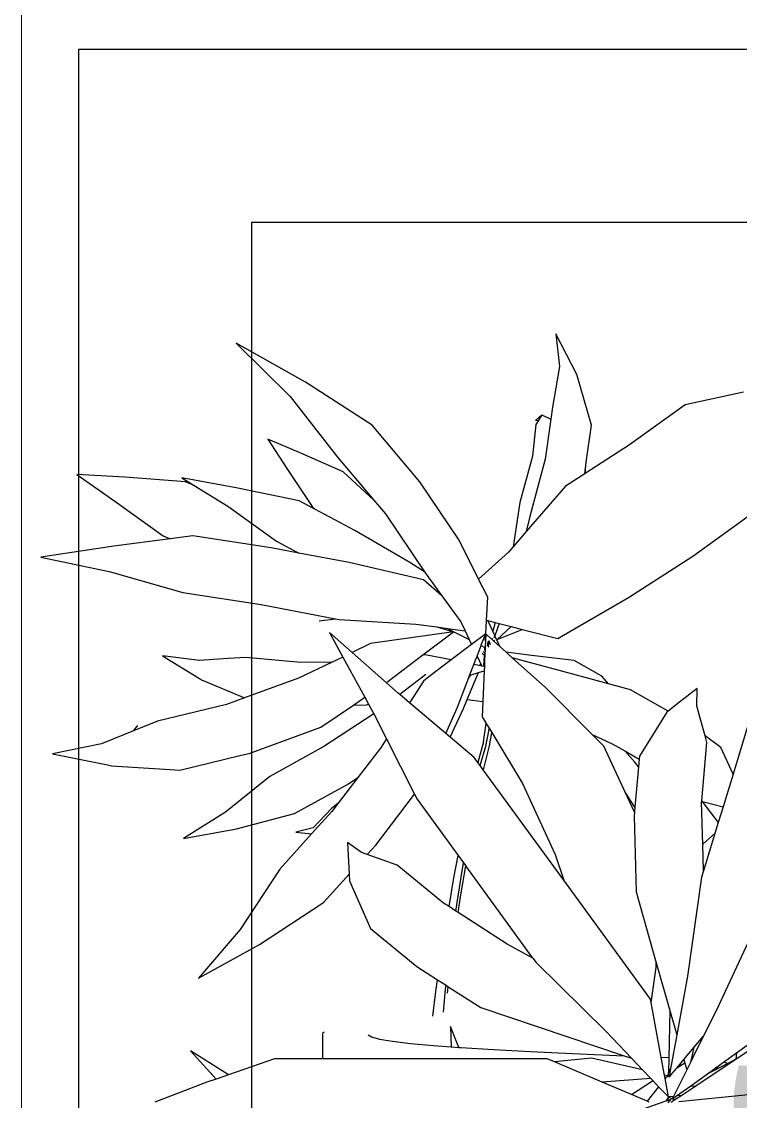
# Model space of a CAD drawing. Header units: metres. Extents: x -22 to 564, y 0 to 143.
# Drawn here: x 214.6836 to 214.8913, y 43.8887 to 44.2009 of the extents above; entities that cross this region are included whole.
import ezdxf

# ---------------------------------------------------------------- set-up
doc = ezdxf.new("R2010")
doc.units = ezdxf.units.M
doc.layers.add('XREF 2N NEURO-ONCOLOGIA$0$Mobiliario Fijo', color=40, linetype='Continuous')
doc.layers.add('XREF 2N NEURO-ONCOLOGIA$0$VEGETACION', color=95, linetype='Continuous')
doc.layers.add('XREF 2N NEURO-ONCOLOGIA$0$MUROS DE TABLAROCA', color=150, linetype='Continuous', lineweight=13)

# ---------------------------------------------------------------- blocks, each defined once
blk = doc.blocks.new('XREF 2N NEURO-ONCOLOGIA$0$PLANTA CIRCULAR-02')
at = {"color": 72}
for p, q in [((-0.2517910419399669, 0.1736654997497382), (-0.2457674005330261, 0.2132859328671017)), ((-0.2457674005330261, 0.2132859328671017), (-0.238032530129999, 0.1760398706482462)), ((-0.1442714779521168, 0.1802512078196372), (-0.1389561115740605, 0.2069330005394647)), ((-0.1389561115740605, 0.2069330005394647), (-0.1329006320346764, 0.1770035003888992)), ((-0.2906591780400873, 0.1937525437929466), (-0.2761299459105544, 0.1730237783954394)), ((-0.2891723872255198, 0.1676195588307863), (-0.2906591780400873, 0.1937525437929466)), ((-0.238032530129999, 0.1760398706482462), (-0.2265114183386743, 0.1360830012714942)), ((-0.1513494511345499, 0.1628472235972183), (-0.1442714779521168, 0.1802512078196372)), ((-0.1329006320346764, 0.1770035003888992), (-0.1324605517577879, 0.1748283823610777)), ((-0.2761299459105544, 0.1730237783954394), (-0.2574157303042169, 0.1467600583167012)), ((-0.2558139707931701, 0.1429300621485012), (-0.2517910419399669, 0.1736654997497382)), ((-0.1324605517577879, 0.1748283823610777), (-0.1304466805538595, 0.1429324717164135)), ((-0.2867043485614715, 0.1346241306950802), (-0.2891723872255198, 0.1676195588307863)), ((-0.1566373176374753, 0.1498449215518178), (-0.1513494511345499, 0.1628472235972183)), ((-0.2574157303042169, 0.1467600583167012), (-0.2558139707931701, 0.1429300621485012)), ((-0.1921284568791464, 0.1471677791304771), (-0.1799316609251349, 0.1271483256310688)), ((-0.1896003200485268, 0.1270557782132187), (-0.1921284568791464, 0.1471677791304771)), ((-0.1657097223883426, 0.1123650723097072), (-0.1566373176374753, 0.1498449215518178)), ((0.039568464767541, 0.1231805717692467), (0.0503012264136515, 0.1512584545683069)), ((-0.257408072612094, 0.1307510207650822), (-0.2558139707931701, 0.1429300621485012)), ((-0.1304466805538595, 0.1429324717164135), (-0.1301142380838485, 0.1376672118044055)), ((-0.2889078493027881, 0.1367389878134873), (-0.2847573689242182, 0.1299686724325895)), ((-0.2833004083587696, 0.1062096943623487), (-0.2889078493027881, 0.1367389878134873)), ((-0.2265114183386743, 0.1360830012714942), (-0.220013255674246, 0.0935227145796987)), ((-0.1301142380838485, 0.1376672118044055), (-0.1379607793536337, 0.1052516404163057)), ((-0.1072402939846597, 0.1128944943967483), (-0.0928379211799211, 0.1356912773671084)), ((-0.0928379211799211, 0.1356912773671084), (-0.0982543886831877, 0.1069041599013474)), ((-0.2847573689242182, 0.1299686724325895), (-0.2867043485614715, 0.1346241306950802)), ((-0.2847573689242182, 0.1299686724325895), (-0.2735777166716815, 0.1117322841847965)), ((-0.2509099099476657, 0.0881907340732866), (-0.257408072612094, 0.1307510207650822)), ((0.0224576398325951, 0.1319465676582254), (0.0377942637297792, 0.1180481174793826)), ((0.0354501226755701, 0.111266926084717), (0.0224576398325951, 0.1319465676582254)), ((-0.1906552247946536, 0.1115225171422338), (-0.1896003200485268, 0.1270557782132187)), ((-0.1799316609251349, 0.1271483256310688), (-0.1791702916516584, 0.1258986370387873)), ((-0.1791702916516584, 0.1258986370387873), (-0.1692576148018361, 0.1026300204348374)), ((-0.0434556405832467, 0.1050076021544939), (-0.0170557786107537, 0.1275403312913355)), ((-0.0170557786107537, 0.1275403312913355), (-0.035351912792251, 0.0944369233000515)), ((0.0354501226755701, 0.111266926084717), (0.0377942637297792, 0.1180481174793826)), ((0.0377942637297792, 0.1180481174793826), (0.039568464767541, 0.1231805717692467)), ((-0.2735777166716815, 0.1117322841847965), (-0.2545324862775544, 0.0853238040899029)), ((-0.1913022511507165, 0.1019951836597457), (-0.1906552247946536, 0.1115225171422338)), ((-0.1692576148018361, 0.1026300204348374), (-0.1657097223883426, 0.1123650723097072)), ((-0.1266697763287539, 0.0888642188403495), (-0.1072402939846597, 0.1128944943967483)), ((-0.3620415719733216, 0.1072089440093791), (-0.3330960242567613, 0.0777973753558641)), ((-0.3408281909976267, 0.0694568740577708), (-0.3620415719733216, 0.1072089440093791)), ((-0.2763661444385832, 0.0729220595702387), (-0.2833004083587696, 0.1062096943623487)), ((-0.0982543886831877, 0.1069041599013474), (-0.10649067460119, 0.0754120885196485)), ((0.0268085493960513, 0.0862683611500543), (0.0354501226755701, 0.111266926084717)), ((-0.1884574196546964, 0.0719920404067906), (-0.1913022511507165, 0.1019951836597457)), ((-0.1799433380286359, 0.0733094949482407), (-0.1692576148018361, 0.1026300204348374)), ((-0.1391866428347157, 0.1001873625622949), (-0.1534202584750091, 0.0611317852008284)), ((-0.1379607793536337, 0.1052516404163057), (-0.1391866428347157, 0.1001873625622949)), ((-0.07630601622761901, 0.0835362027426427), (-0.0434556405832467, 0.1050076021544939)), ((-0.035351912792251, 0.0944369233000515), (-0.0581079669514679, 0.0597982713070238)), ((-0.3098199030420119, 0.0899724210267934), (-0.2939047777540224, 0.0796422388379412)), ((-0.3023146932606551, 0.0721080595958128), (-0.3098199030420119, 0.0899724210267934)), ((-0.2480337312732388, 0.0731661027276545), (-0.2509099099476657, 0.0881907340732866)), ((-0.220013255674246, 0.0935227145796987), (-0.2122963610213162, 0.0532110683235558)), ((-0.1428677203234798, 0.0595300039870281), (-0.1266697763287539, 0.0888642188403495)), ((-0.2545324862775544, 0.0853238040899029), (-0.2480337312732388, 0.0731661027276545)), ((-0.0953972854510568, 0.0661874746781734), (-0.07630601622761901, 0.0835362027426427)), ((0.0268085493960513, 0.0600979587951898), (0.0268085493960513, 0.0862683611500543)), ((-0.3330960242567613, 0.0777973753558641), (-0.3001867926425064, 0.0521103815301558)), ((-0.2939047777540224, 0.0796422388379412), (-0.2732462465087195, 0.0659443927360144)), ((-0.2921318829399269, 0.049025344041425), (-0.3023146932606551, 0.0721080595958128)), ((-0.2717971866040898, 0.0643745724205331), (-0.2763661444385832, 0.0729220595702387)), ((-0.242807594381361, 0.0458657194586394), (-0.2480337312732388, 0.0731661027276545)), ((-0.1887117518168395, 0.0551068481966866), (-0.1799433380286359, 0.0733094949482407)), ((-0.1887117518168395, 0.0551068481966866), (-0.1884574196546964, 0.0719920404067906)), ((-0.10649067460119, 0.0754120885196485), (-0.1226886185959017, 0.0460778736663272)), ((-0.0987453775931613, 0.065421465542876), (-0.0962784269187864, 0.074834999528612)), ((-0.0962784269187864, 0.074834999528612), (-0.0953972854510568, 0.0661874746781734)), ((-0.3175504498371708, 0.0333806243708352), (-0.3408281909976267, 0.0694568740577708)), ((-0.2732462465087195, 0.0659443927360144), (-0.2717971866040898, 0.0643745724205331)), ((-0.10918360126837, 0.055343436232711), (-0.0987453775931613, 0.065421465542876)), ((-0.1075642383236186, 0.0551310512267591), (-0.0953972854510568, 0.0661874746781734)), ((-0.2602540873025134, 0.0427800433130301), (-0.2717971866040898, 0.0643745724205331)), ((-0.2111258357352312, 0.0621020905794225), (-0.2122963610213162, 0.0532110683235558)), ((-0.1534202584750091, 0.0611317852008284), (-0.1654257857664447, 0.04347159589976)), ((-0.1606318367875019, 0.0324396031410359), (-0.1428677203234798, 0.0595300039870281)), ((-0.0581079669514679, 0.0597982713070238), (-0.0735283780865643, 0.0457853465352898)), ((0.0123043396793179, 0.0594160329036058), (0.0126550028288932, 0.0600974186532781)), ((0.0268085493960513, 0.0600979587951898), (0.0126550028288932, 0.0600974186532781)), ((0.0268085493960513, -0.0617814665336951), (0.0268085493960513, 0.0600979587951898)), ((-0.2122963610213162, 0.0532110683235558), (-0.2119109401079413, 0.0511976999650585)), ((-0.2048880032073725, 0.0565377281586024), (-0.1915325997098449, 0.0492509546478104)), ((-0.1939762322303835, 0.044178135248977), (-0.2048880032073725, 0.0565377281586024)), ((-0.1915325997098449, 0.0492509546478104), (-0.1887117518168395, 0.0551068481966866)), ((-0.1120443514971043, 0.0517082275111491), (-0.10918360126837, 0.055343436232711)), ((-0.1120443514971043, 0.0517082275111491), (-0.1075642383236186, 0.0551310512267591)), ((-0.3001867926425064, 0.0521103815301558), (-0.2767493275397896, 0.0323608515012026)), ((-0.2767493275397896, 0.0323608515012026), (-0.2921318829399269, 0.049025344041425)), ((-0.2119109401079413, 0.0511976999650585), (-0.2093981287657982, 0.0095631464535373)), ((-0.1915325997098449, 0.0492509546478104), (-0.1696232496453689, 0.0372971060263154)), ((-0.1259762625600729, 0.0410641938129715), (-0.1120443514971043, 0.0517082275111491)), ((-0.2428390677935255, 0.012835412763728), (-0.2602540873025134, 0.0427800433130301)), ((-0.2334155271342411, 0.0054183513963793), (-0.242807594381361, 0.0458657194586394)), ((-0.1987858451502973, 0.034193697115974), (-0.1939762322303835, 0.044178135248977)), ((-0.1775747416227205, 0.0256004224790445), (-0.1939762322303835, 0.044178135248977)), ((-0.1654257857664447, 0.04347159589976), (-0.1696232496453689, 0.0372971060263154)), ((-0.1654257857664447, 0.04347159589976), (-0.1655311734441511, 0.0364748748413106)), ((-0.1226886185959017, 0.0460778736663272), (-0.1259762625600729, 0.0410641938129715)), ((-0.09070159137071698, 0.0467944089377781), (-0.0735283780865643, 0.0457853465352898)), ((-0.0852699233128078, 0.0391380638854955), (-0.09070159137071698, 0.0467944089377781)), ((-0.0735283780865643, 0.0457853465352898), (-0.0699085177158878, 0.04557265104599401)), ((-0.0699085177158878, 0.04557265104599401), (-0.0440027949182422, 0.0341311075850683)), ((-0.1696232496453689, 0.0372971060263154), (-0.1658586105639301, 0.0352431005189971)), ((-0.1655311734441511, 0.0364748748413106), (-0.1658586105639301, 0.0352431005189971)), ((-0.1658586105639301, 0.0352431005189971), (-0.1618827897962376, 0.0330738732501246)), ((-0.1420598243927742, 0.0287762906416163), (-0.1259762625600729, 0.0410641938129715)), ((-0.0842063957093018, 0.0360819568948969), (-0.0893661890474817, 0.031393119791133)), ((-0.0842063957093018, 0.0360819568948969), (-0.0852699233128078, 0.0391380638854955)), ((-0.0784989704085177, 0.0196813460384675), (-0.0842063957093018, 0.0360819568948969)), ((0.0137204631629686, 0.0354233262707311), (0.0149061473202608, 0.0337237291926869)), ((-0.2866539841489839, 0.0073457833919264), (-0.3175504498371708, 0.0333806243708352)), ((-0.2767493275397896, 0.0323608515012026), (-0.2692903269543052, 0.0260755405512541)), ((-0.2052918101819898, -0.0109090379893999), (-0.1987858451502973, 0.034193697115974)), ((-0.1618827897962376, 0.0330738732501246), (-0.1606318367875019, 0.0324396031410359)), ((-0.1606318367875019, 0.0324396031410359), (-0.1470768895498509, 0.0255668446896209)), ((-0.0893661890474817, 0.031393119791133), (-0.116971525635023, 0.0103025363414631)), ((-0.0440027949182422, 0.0341311075850683), (-0.0233259963815442, 0.009002951442568)), ((0.0149061473202608, 0.0337237291926869), (0.0160851272926834, 0.0293263484709243)), ((-0.2692903269543052, 0.0260755405512541), (-0.2378682954549873, 0.0049599422976101)), ((-0.1781682286938349, 0.0247274000978379), (-0.192638004113121, 0.0057162213532038)), ((-0.1775747416227205, 0.0256004224790445), (-0.1781682286938349, 0.0247274000978379)), ((-0.1719655416909802, 0.0192469691439996), (-0.1775747416227205, 0.0256004224790445)), ((-0.1470768895498509, 0.0255668446896209), (-0.1420598243927742, 0.0287762906416163)), ((-0.1470768895498509, 0.0255668446896209), (-0.116971525635023, 0.0103025363414631)), ((0.0160851272926834, 0.0293263484709243), (0.0172547425959522, 0.0222411072275222)), ((-0.1820860851431831, 0.0041437640942164), (-0.1712061833659675, 0.0183516100527541)), ((-0.1712061833659675, 0.0183516100527541), (-0.1719655416909802, 0.0192469691439996)), ((-0.1666865048635486, 0.0130224589744259), (-0.1712061833659675, 0.0183516100527541)), ((-0.0578221718718339, -0.0054468101040328), (-0.0784989704085177, 0.0196813460384675)), ((0.0172547425959522, 0.0222411072275222), (0.0184123538781336, 0.0124839940061961)), ((-0.2378682954549873, 0.0049599422976101), (-0.2428390677935255, 0.012835412763728)), ((-0.1784542121077095, 0.0054945877595713), (-0.1666865048635486, 0.0130224589744259)), ((-0.1500374835361811, -0.0066083952805016), (-0.1666865048635486, 0.0130224589744259)), ((0.0184123538781336, 0.0124839940061961), (0.0195553488754996, 7.70266925514e-05)), ((-0.2551031035350064, -0.0138564014384102), (-0.2866539841489839, 0.0073457833919264)), ((-0.2093981287657982, 0.0095631464535373), (-0.2078416194971453, -0.0018034369933915)), ((-0.116971525635023, 0.0103025363414631), (-0.1142207914706859, 0.0089078329063241)), ((-0.1142207914706859, 0.0089078329063241), (-0.0837506062799207, -0.0133114082996073)), ((-0.0233259963815442, 0.009002951442568), (-0.0161250699157449, -0.00216388305153)), ((-0.2378682954549873, 0.0049599422976101), (-0.2377394463403277, 0.0048733557209104)), ((-0.2377394463403277, 0.0048733557209104), (-0.2247983852191879, -0.004536947546292)), ((-0.2247983852191879, -0.004536947546292), (-0.2334155271342411, 0.0054183513963793)), ((-0.192638004113121, 0.0057162213532038), (-0.2052918101819898, -0.0109090379893999)), ((-0.1927705159381503, 0.0045166227786666), (-0.192638004113121, 0.0057162213532038)), ((-0.1899358303133596, -0.0095804408432869), (-0.1927705159381503, 0.0045166227786666)), ((-0.1899358303133596, -0.0095804408432869), (-0.1807649399072204, 0.0024606698006906)), ((-0.1807649399072204, 0.0024606698006906), (-0.1784542121077095, 0.0054945877595713)), ((0.0036745099926208, 0.0004625831779279), (-0.0097043787539235, -0.0012216819039352)), ((0.0195553488754996, 7.70266925514e-05), (0.0202839263330503, -0.0096490950039723)), ((-0.2247983852191879, -0.004536947546292), (-0.2106245305230061, -0.0148436967307504)), ((-0.2078416194971453, -0.0018034369933915), (-0.2070412975453451, -0.0076478777768116)), ((-0.2078416194971453, -0.0018034369933915), (-0.2052918101819898, -0.0109090379893999)), ((-0.0558821896816966, -0.0084552368865687), (-0.0578221718718339, -0.0054468101040328)), ((-0.0097043787539235, -0.0012216819039352), (-0.0161250699157449, -0.00216388305153)), ((-0.0161250699157449, -0.00216388305153), (-0.0131440408217145, -0.006786712998930999)), ((0.001498399819198, -0.0054509463879739), (-0.0111195658116685, -0.0065442020511313)), ((-0.2070412975453451, -0.0076478777768116), (-0.2054667165498358, -0.0107406911938881)), ((-0.2070412975453451, -0.0076478777768116), (-0.2057409970128674, -0.0171434682022138)), ((-0.2054667165498358, -0.0107406911938881), (-0.2010925210513363, -0.019332545512718)), ((-0.2052918101819898, -0.0109090379893999), (-0.2054667165498358, -0.0107406911938881)), ((-0.1983477937192788, -0.0206251025520317), (-0.1899358303133596, -0.0095804408432869)), ((-0.1500374835361811, -0.0066083952805016), (-0.1643080267270704, -0.01295800424883)), ((-0.148029521762524, -0.0089759821886517), (-0.1635869716178604, -0.0162873718254773)), ((-0.148029521762524, -0.0089759821886517), (-0.1500374835361811, -0.0066083952805016)), ((-0.1368630149698049, -0.0221424057924224), (-0.148029521762524, -0.0089759821886517)), ((-0.0714575213881972, -0.0111078527281166), (-0.0837506062799207, -0.0133114082996073)), ((-0.0558821896816966, -0.0084552368865687), (-0.0714575213881972, -0.0111078527281166)), ((-0.0534793410459287, -0.012181453666777), (-0.0558821896816966, -0.0084552368865687)), ((-0.0111195658116685, -0.0065442020511313), (-0.0131440408217145, -0.006786712998930999)), ((-0.0131440408217145, -0.006786712998930999), (-0.0123973760656782, -0.0079446031388812)), ((-0.0089242643853851, -0.0075660339499208), (-0.0123973760656782, -0.0079446031388812)), ((-0.0123973760656782, -0.0079446031388812), (-0.0009997591637187, -0.0256194540314425)), ((0.0092769740408585, -0.0092522147926388), (0.0202839263330503, -0.0096490950039723)), ((0.0205879488521532, -0.0137076339946631), (0.0092769740408585, -0.0092522147926388)), ((0.0202839263330503, -0.0096490950039723), (0.0205879488521532, -0.0137076339946631)), ((-0.2339056223923137, -0.0244936644925389), (-0.2551031035350064, -0.0138564014384102)), ((-0.2106245305230061, -0.0148436967307504), (-0.2057409970128674, -0.0171434682022138)), ((-0.2057409970128674, -0.0171434682022138), (-0.2010925210513363, -0.019332545512718)), ((-0.1643080267270704, -0.01295800424883), (-0.1804270099454612, -0.0191645928417259)), ((-0.1635869716178604, -0.0162873718254773), (-0.1684854700299923, -0.0183232327511078)), ((-0.0837506062799207, -0.0133114082996073), (-0.0796234248919632, -0.0163210007318711)), ((-0.0719034907148881, -0.0150283087802237), (-0.0796234248919632, -0.0163210007318711)), ((-0.0796234248919632, -0.0163210007318711), (-0.0780680969197647, -0.0174551653965196)), ((-0.0623368935517306, -0.0148330481584296), (-0.0780680969197647, -0.0174551653965196)), ((-0.0279804108663484, -0.0539797342791886), (-0.0780680969197647, -0.0174551653965196)), ((-0.0534793410459287, -0.012181453666777), (-0.0719034907148881, -0.0150283087802237)), ((-0.052720023580946, -0.0133589649912196), (-0.0623368935517306, -0.0148330481584296)), ((-0.052720023580946, -0.0133589649912196), (-0.0534793410459287, -0.012181453666777)), ((-0.0354959346539943, -0.0400692155780504), (-0.052720023580946, -0.0133589649912196)), ((0.0205879488521532, -0.0137076339946631), (0.0206811483074319, -0.0149517971714417)), ((0.0206811483074319, -0.0149517971714417), (0.0217872116967897, -0.0325685635666346)), ((-0.2042102016980891, -0.0283222726180696), (-0.1983477937192788, -0.0206251025520317)), ((-0.2010925210513363, -0.019332545512718), (-0.1983477937192788, -0.0206251025520317)), ((-0.1909770841389218, -0.0232268819610866), (-0.1919926104239948, -0.02361790872569)), ((-0.1915018685285332, -0.0238490106949243), (-0.1909770841389218, -0.0232268819610866)), ((-0.1911815598429314, -0.0239998516332918), (-0.1909438110808281, -0.0232140702235171)), ((-0.1909438110808281, -0.0232140702235171), (-0.1909770841389218, -0.0232268819610866)), ((-0.1874637813456417, -0.0218740903646975), (-0.1909438110808281, -0.0232140702235171)), ((-0.181545497263258, -0.0195952645865774), (-0.1874637813456417, -0.0218740903646975)), ((-0.1868604013942558, -0.0248747354762955), (-0.1874637813456417, -0.0218740903646975)), ((-0.1684854700299923, -0.0183232327511078), (-0.1830575370242684, -0.0243795176170565)), ((-0.1817923971122184, -0.0203764817086878), (-0.1830575370242684, -0.0243795176170565)), ((-0.1804270099454612, -0.0191645928417259), (-0.1817923971122184, -0.0203764817086878)), ((-0.181545497263258, -0.0195952645865774), (-0.1817923971122184, -0.0203764817086878)), ((-0.1804270099454612, -0.0191645928417259), (-0.181545497263258, -0.0195952645865774)), ((-0.1684854700299923, -0.0183232327511078), (-0.1673661970335445, -0.0268249552171014)), ((-0.1342379066559687, -0.0240566676996608), (-0.1368630149698049, -0.0221424057924224)), ((-0.2485731237471498, -0.0408015979901038), (-0.2339056223923137, -0.0244936644925389)), ((-0.2241221043472592, -0.0294032032410243), (-0.2339056223923137, -0.0244936644925389)), ((-0.2115286319849474, -0.0287195583796702), (-0.2241221043472592, -0.0294032032410243)), ((-0.2042102016980891, -0.0283222726180696), (-0.2115286319849474, -0.0287195583796702)), ((-0.2115286319849474, -0.0287195583796702), (-0.2113370047225089, -0.0294627613021916)), ((-0.1980748898364197, -0.0259598806421906), (-0.2042102016980891, -0.0283222726180696)), ((-0.2042102016980891, -0.0283222726180696), (-0.1966717348017539, -0.0280159140188019)), ((-0.200558835061031, -0.0281240557985498), (-0.2042102016980891, -0.0283222726180696)), ((-0.2014583431497954, -0.0313700320542267), (-0.2042102016980891, -0.0283222726180696)), ((-0.1974751962214469, -0.0293032085729621), (-0.1998073267671572, -0.0295995640856575)), ((-0.1977768971751885, -0.0258451390467158), (-0.1980748898364197, -0.0259598806421906)), ((-0.1919926104239948, -0.02361790872569), (-0.1977768971751885, -0.0258451390467158)), ((-0.1977768971751885, -0.0258451390467158), (-0.1967226993947406, -0.0279158086717715)), ((-0.1956972974862481, -0.027860144060341), (-0.1967226993947406, -0.0279158086717715)), ((-0.1967226993947406, -0.0279158086717715), (-0.1966717348017539, -0.0280159140188019)), ((-0.1966717348017539, -0.0280159140188019), (-0.1956823410843071, -0.0279757056743719)), ((-0.1952446220684578, -0.0278355702800255), (-0.1956972974862481, -0.027860144060341)), ((-0.1956823410843071, -0.0279757056743719), (-0.1956972974862481, -0.027860144060341)), ((-0.1956823410843071, -0.0279757056743719), (-0.1952115163428516, -0.0279565716501438)), ((-0.1952446220684578, -0.0278355702800255), (-0.1952999473420789, -0.0276333565002389)), ((-0.1952115163428516, -0.0279565716501438), (-0.1952446220684578, -0.0278355702800255)), ((-0.1952115163428516, -0.0279565716501438), (-0.1935872873297342, -0.0278905639947098)), ((-0.1945337621418162, -0.0269174971257726), (-0.1941721995022618, -0.0272892181912425)), ((-0.1941721995022618, -0.0272892181912425), (-0.1935872873297342, -0.0278905639947098)), ((-0.1936658677980461, -0.0264172774098839), (-0.1926068389918498, -0.0276923765052075)), ((-0.1935872873297342, -0.0278905639947098), (-0.192479622008733, -0.0278455491659813)), ((-0.1922936387695415, -0.0276753742268525), (-0.1926068389918498, -0.0276923765052075)), ((-0.1926068389918498, -0.0276923765052075), (-0.192479622008733, -0.0278455491659813)), ((-0.192479622008733, -0.0278455491659813), (-0.1923434531612571, -0.0278400153488363)), ((-0.1923434531612571, -0.0278400153488363), (-0.1922936387695415, -0.0276753742268525)), ((-0.1923434531612571, -0.0278400153488363), (-0.1900984743910357, -0.0277487808099224)), ((-0.1898673762643597, -0.0275436629842147), (-0.1922936387695415, -0.0276753742268525)), ((-0.1919926104239948, -0.02361790872569), (-0.1915018685285332, -0.0238490106949243)), ((-0.1915018685285332, -0.0238490106949243), (-0.1911815598429314, -0.0239998516332918)), ((-0.1911815598429314, -0.0239998516332918), (-0.1877143209407279, -0.0256326564651843)), ((-0.1898673762643597, -0.0275436629842147), (-0.1900984743910357, -0.0277487808099224)), ((-0.1900984743910357, -0.0277487808099224), (-0.1863134097448835, -0.0275949581402628)), ((-0.1863619889615364, -0.0273533707480738), (-0.1898673762643597, -0.0275436629842147)), ((-0.1868604013942558, -0.0248747354762955), (-0.1877143209407279, -0.0256326564651843)), ((-0.1877143209407279, -0.0256326564651843), (-0.1869447348856568, -0.0259950727464755)), ((-0.1866589996524368, -0.0258763185594901), (-0.1869447348856568, -0.0259950727464755)), ((-0.1869447348856568, -0.0259950727464755), (-0.186602734446069, -0.0261561288450096)), ((-0.1866589996524368, -0.0258763185594901), (-0.1868604013942558, -0.0248747354762955)), ((-0.186602734446069, -0.0261561288450096), (-0.1866589996524368, -0.0258763185594901)), ((-0.186602734446069, -0.0261561288450096), (-0.1864873520881218, -0.0262104651272424)), ((-0.1863619889615364, -0.0273533707480738), (-0.1865845162211741, -0.0262467291828585)), ((-0.1863134097448835, -0.0275949581402628), (-0.1863619889615364, -0.0273533707480738)), ((-0.1863134097448835, -0.0275949581402628), (-0.1840446212295035, -0.0275027559881309)), ((-0.1830575370242684, -0.0243795176170565), (-0.1840446212295035, -0.0275027559881309)), ((-0.1840446212295035, -0.0275027559881309), (-0.1673661970335445, -0.0268249552171014)), ((-0.1673661970335445, -0.0268249552171014), (-0.1590028242540029, -0.0264850729565396)), ((-0.1590028242540029, -0.0264850729565396), (-0.1554075580084344, -0.0286517751240965)), ((-0.1453511060851298, -0.0271280113857273), (-0.1554075580084344, -0.0286517751240965)), ((-0.1554075580084344, -0.0286517751240965), (-0.1551145290583236, -0.0288283702405536)), ((-0.1551145290583236, -0.0288283702405536), (-0.152846483109883, -0.0301952175717233)), ((-0.1431717687566305, -0.0284362268296761), (-0.1512401168963322, -0.0300096671090415)), ((-0.1453511060851298, -0.0271280113857273), (-0.1342379066559687, -0.0240566676996608)), ((-0.1309894226041877, -0.0273090706853623), (-0.1432705698232581, -0.0304165718570673)), ((-0.1325981570707597, -0.0252523936633438), (-0.1431717687566305, -0.0284362268296761)), ((-0.1325981570707597, -0.0252523936633438), (-0.1342379066559687, -0.0240566676996608)), ((-0.1301673870546836, -0.0270249416464026), (-0.1325981570707597, -0.0252523936633438)), ((-0.1301673870546836, -0.0270249416464026), (-0.1309894226041877, -0.0273090706853623)), ((-0.0702891878097205, -0.0706888755434605), (-0.1301673870546836, -0.0270249416464026)), ((-0.0009997591637187, -0.0256194540314425), (0.0250884343929556, -0.103500424102954)), ((-0.2113370047225089, -0.0294627613021916), (-0.2103205326545918, -0.0334050240152877)), ((-0.2056249040180802, -0.0321172304904209), (-0.2113370047225089, -0.0294627613021916)), ((-0.2103205326545918, -0.0334050240152877), (-0.2056249040180802, -0.0321172304904209)), ((-0.2103205326545918, -0.0334050240152877), (-0.2097261564566679, -0.0357102394724152)), ((-0.2097261564566679, -0.0357102394724152), (-0.203591300615841, -0.0334383319150433)), ((-0.2010593664591482, -0.0345526150411075), (-0.2080697431992746, -0.0421344358947593)), ((-0.2010593664591482, -0.0345526150411075), (-0.2065093344317717, -0.0481862906338648)), ((-0.2032749227526693, -0.0332092898193324), (-0.2056249040180802, -0.0321172304904209)), ((-0.203591300615841, -0.0334383319150433), (-0.2032749227526693, -0.0332092898193324)), ((-0.203591300615841, -0.0334383319150433), (-0.2031409424559456, -0.0332715517765152)), ((-0.2031409424559456, -0.0332715517765152), (-0.2032749227526693, -0.0332092898193324)), ((-0.2031409424559456, -0.0332715517765152), (-0.2019318311046447, -0.0328237842514057)), ((-0.2010808922647556, -0.0342288772932875), (-0.2030889611074116, -0.0332957080187058)), ((-0.2015752107271282, -0.0319787814628754), (-0.2012826027148549, -0.0317669475763935)), ((-0.2011721574623806, -0.0316869906165849), (-0.2014583431497954, -0.0313700320542267)), ((-0.2012826027148549, -0.0317669475763935), (-0.2011721574623806, -0.0316869906165849)), ((-0.2003051183407081, -0.0326472604190613), (-0.2011721574623806, -0.0316869906165849)), ((-0.2009591867805227, -0.0342854350247848), (-0.2010808922647556, -0.0342288772932875)), ((-0.2009591867805227, -0.0342854350247848), (-0.2010593664591482, -0.0345526150411075)), ((-0.2008564627870726, -0.0343331718714595), (-0.2010593664591482, -0.0345526150411075)), ((-0.2008564627870726, -0.0343331718714595), (-0.2009591867805227, -0.0342854350247848)), ((-0.1972838478175447, -0.0359934010671097), (-0.2008564627870726, -0.0343331718714595)), ((-0.2003051183407081, -0.0326472604190613), (-0.2005965264649205, -0.0333771188863423)), ((-0.2003336114708247, -0.0302493321442015), (-0.1973727837536927, -0.0293991466750256)), ((-0.2003336114708247, -0.0302493321442015), (-0.1998073267671572, -0.0295995640856575)), ((-0.1972049641597095, -0.0298420261994394), (-0.2003336114708247, -0.0302493321442015)), ((-0.1987484061541522, -0.0307878137725624), (-0.2003336114708247, -0.0302493321442015)), ((-0.1972838478175447, -0.0359934010671097), (-0.2003051183407081, -0.0326472604190613)), ((-0.1985827929931361, -0.0308440712451343), (-0.1987484061541522, -0.0307878137725624)), ((-0.198680407842474, -0.0308641169170727), (-0.1987484061541522, -0.0307878137725624)), ((-0.1984113265314562, -0.030902317037345), (-0.1985827929931361, -0.0308440712451343)), ((-0.1972049641597095, -0.0298420261994394), (-0.1970646714208328, -0.0296674040072276)), ((-0.1972049641597095, -0.0298420261994394), (-0.1968429278688148, -0.0298951033291886)), ((-0.1512401168963322, -0.0300096671090415), (-0.152846483109883, -0.0301952175717233)), ((-0.152846483109883, -0.0301952175717233), (-0.150506983690704, -0.031605126634453)), ((-0.1432705698232581, -0.0304165718570673), (-0.150506983690704, -0.031605126634453)), ((-0.150506983690704, -0.031605126634453), (-0.1227211233954648, -0.0483503909951182)), ((0.0217872116967897, -0.0325685635666346), (0.0228710431027537, -0.0527335185270275)), ((-0.2514148222072094, -0.0432500331790138), (-0.2485731237471498, -0.0408015979901038)), ((-0.2097261564566679, -0.0357102394724152), (-0.2080697431992746, -0.0421344358947593)), ((-0.1942030612972303, -0.0394054573277316), (-0.1972838478175447, -0.0359934010671097)), ((-0.1911557310767051, -0.0427804598112189), (-0.1942030612972303, -0.0394054573277316)), ((-0.1924286240018773, -0.0531157626991572), (-0.1942030612972303, -0.0394054573277316)), ((-0.0279804108663484, -0.0539797342791886), (-0.0354959346539943, -0.0400692155780504)), ((-0.300747929561993, -0.0537148921400146), (-0.275493136221769, -0.0468477191392935)), ((-0.275493136221769, -0.0468477191392935), (-0.2514148222072094, -0.0432500331790138)), ((-0.2596990156353911, -0.050387775267545), (-0.2514148222072094, -0.0432500331790138)), ((-0.2080697431992746, -0.0421344358947593), (-0.2065093344317717, -0.0481862906338648)), ((-0.174870885219633, -0.0608163769036736), (-0.1911557310767051, -0.0427804598112189)), ((-0.1840176350889351, -0.0688701883501608), (-0.1911557310767051, -0.0427804598112189)), ((-0.2990223322941432, -0.0606758849499585), (-0.2679110968095699, -0.0522532913028684)), ((-0.2842918908372667, -0.0715772370936421), (-0.2596990156353911, -0.050387775267545)), ((-0.2679110968095699, -0.0522532913028684), (-0.2596990156353911, -0.050387775267545)), ((-0.2065093344317717, -0.0481862906338648), (-0.2015483782986962, -0.0674267528189532)), ((-0.1227211233954648, -0.0483503909951182), (-0.0842938818245642, -0.0660706682669599)), ((0.0228710431027537, -0.0527335185270275), (0.0239301967531418, -0.0754011578485177)), ((-0.3200777798690808, -0.0554103893081717), (-0.3231401217858121, -0.0587678027305216)), ((-0.3231401217858121, -0.0587678027305216), (-0.319806657266696, -0.0567767098197791)), ((-0.319806657266696, -0.0567767098197791), (-0.3200777798690808, -0.0554103893081717)), ((-0.319806657266696, -0.0567767098197791), (-0.3178867237501208, -0.0556299251481463)), ((-0.3178867237501208, -0.0556299251481463), (-0.300747929561993, -0.0537148921400146)), ((-0.1895747439250925, -0.0763891225246951), (-0.1924286240018773, -0.0531157626991572)), ((-0.0279804108663484, -0.0539797342791886), (-0.0255383235256375, -0.0557605349973116)), ((-0.0255383235256375, -0.0557605349973116), (0.0120409229051717, -0.0937534794472512)), ((-0.3272739451426361, -0.0645404188591527), (-0.3207180443006479, -0.063643638160471)), ((-0.3231401217858121, -0.0587678027305216), (-0.3207180443006479, -0.063643638160471)), ((-0.3207180443006479, -0.063643638160471), (-0.2990223322941432, -0.0606758849499585)), ((-0.1494904679257445, -0.0861665023935317), (-0.174870885219633, -0.0608163769036736)), ((0.0284682139763248, -0.0656949801860591), (0.0268085493960513, -0.0617814665336951)), ((-0.3671380430580484, -0.0664049406588774), (-0.3493763832056373, -0.0684096944293415)), ((-0.3449898228786878, -0.0778352149901451), (-0.3671380430580484, -0.0664049406588774)), ((-0.3493763832056373, -0.0684096944293415), (-0.3272739451426361, -0.0645404188591527)), ((-0.2015483782986962, -0.0674267528189532), (-0.2033262429413725, -0.0704952740826101)), ((-0.1769582286170248, -0.0949493444553937), (-0.1840176350889351, -0.0688701883501608)), ((-0.0842938818245642, -0.0660706682669599), (-0.0702891878097205, -0.0706888755434605)), ((0.0263670226703283, -0.0858080123861243), (0.0284682139763248, -0.0656949801860591)), ((0.0394207727342035, -0.0915212758948414), (0.0284682139763248, -0.0656949801860591)), ((-0.2910616878548922, -0.0821007350911884), (-0.2842918908372667, -0.0715772370936421)), ((-0.2033262429413725, -0.0704952740826101), (-0.223797940571373, -0.1058285823519327)), ((-0.0055599246465761, -0.1178902660929211), (-0.0702891878097205, -0.0706888755434605)), ((0.0239301967531418, -0.0754011578485177), (0.0250884343929556, -0.103500424102954)), ((-0.3174233130580433, -0.0857067378721723), (-0.3449898228786878, -0.0778352149901451)), ((-0.2910616878548922, -0.0821007350911884), (-0.2973308021125547, -0.0829582862957565)), ((-0.2911705506519126, -0.0822699598734929), (-0.2910616878548922, -0.0821007350911884)), ((-0.1811919069703833, -0.0914011950075136), (-0.1895747439250925, -0.0763891225246951)), ((-0.2973308021125547, -0.0829582862957565), (-0.3174233130580433, -0.0857067378721723)), ((-0.3067588429310888, -0.1065016114515416), (-0.2911705506519126, -0.0822699598734929)), ((-0.2911705506519126, -0.0822699598734929), (-0.2973308021125547, -0.0829582862957565)), ((-0.1431342416742893, -0.0925151424198205), (-0.1494904679257445, -0.0861665023935317)), ((-0.1494904679257445, -0.0861665023935317), (-0.1443856073035619, -0.0970442959691624)), ((0.0328370517074603, -0.1135455346648726), (0.0263670226703283, -0.0858080123861243)), ((-0.1769582286170248, -0.0949493444553937), (-0.1811919069703833, -0.0914011950075136)), ((-0.1180012821491942, -0.1041049155401552), (-0.1431342416742893, -0.0925151424198205)), ((0.0120409229051717, -0.0937534794472512), (0.0263975515519235, -0.1074169448747213)), ((0.0374919988417588, -0.1179757327845792), (0.0394207727342035, -0.0915212758948414)), ((0.0461590514451871, -0.1074102368586764), (0.0394207727342035, -0.0915212758948414)), ((-0.1737071081424943, -0.1069597703615983), (-0.1769582286170248, -0.0949493444553937)), ((-0.1443856073035619, -0.0970442959691624), (-0.1405475267457348, -0.1037986095126442)), ((-0.1405475267457348, -0.1037986095126442), (-0.1360753563366472, -0.1116688041861877)), ((-0.1343573268209326, -0.1093906180302184), (-0.1405475267457348, -0.1037986095126442)), ((-0.1071662481093369, -0.1091013659640438), (-0.1180012821491942, -0.1041049155401552)), ((-0.1098793339346002, -0.1093423170232413), (-0.1180012821491942, -0.1041049155401552)), ((0.0250884343929556, -0.103500424102954), (0.0263975515519235, -0.1074169448747213)), ((-0.3285713800991346, -0.1365933296608901), (-0.3067588429310888, -0.1065016114515416)), ((-0.223797940571373, -0.1058285823519327), (-0.2462648926651951, -0.1407529567098393)), ((-0.1621252007028744, -0.1273417902540928), (-0.1737071081424943, -0.1069597703615983)), ((-0.1360753563366472, -0.1116688041861877), (-0.1317640234566255, -0.1112859116826357)), ((-0.1317640234566255, -0.1112859116826357), (-0.1343573268209326, -0.1093906180302184)), ((-0.1317640234566255, -0.1112859116826357), (-0.1098793339346002, -0.1093423170232413)), ((-0.1098793339346002, -0.1093423170232413), (-0.1071662481093369, -0.1091013659640438)), ((-0.1071662481093369, -0.1091013659640438), (-0.1051634224658642, -0.1089234936108454)), ((-0.1051634224658642, -0.1089234936108454), (-0.0639819128295471, -0.1100438030270041)), ((-0.0639819128295471, -0.1100438030270041), (-0.0254079106876333, -0.1209801866435498)), ((0.0263975515519235, -0.1074169448747213), (0.0328370517074603, -0.1135455346648726)), ((0.0461590514451871, -0.1074102368586764), (0.0386762132632157, -0.1188614145027387)), ((0.0497966422883849, -0.1159877299231695), (0.0461590514451871, -0.1074102368586764)), ((-0.1616471599008378, -0.126724101137718), (-0.1375774203365268, -0.1118022035458281)), ((-0.1375774203365268, -0.1118022035458281), (-0.1360753563366472, -0.1116688041861877)), ((0.0328370517074603, -0.1135455346648726), (0.0374919988417588, -0.1179757327845792)), ((0.0419351639527861, -0.1222043740886747), (0.0497966422883849, -0.1159877299231695)), ((0.0503012264136515, -0.1171775467611411), (0.0497966422883849, -0.1159877299231695)), ((0.0498496313330748, -0.1261661770133742), (0.0546485587677523, -0.1121509657694943)), ((-0.0228607344910472, -0.1208444687037868), (-0.0254079106876333, -0.1209801866435498)), ((-0.0254079106876333, -0.1209801866435498), (0.0005382949970283, -0.128357527191163)), ((-0.0037633997122839, -0.1182163856250469), (-0.0228607344910472, -0.1208444687037868)), ((-0.0037633997122839, -0.1182163856250469), (-0.0055599246465761, -0.1178902660929211)), ((0.0259996124293309, -0.123619204928552), (-0.0037633997122839, -0.1182163856250469)), ((0.0374919988417588, -0.1179757327845792), (0.0385789721249523, -0.119010225090598)), ((0.0386762132632157, -0.1188614145027387), (0.0385789721249523, -0.119010225090598)), ((0.0385789721249523, -0.119010225090598), (0.0386222294114447, -0.1190513938394062)), ((0.0386762132632157, -0.1188614145027387), (0.0386222294114447, -0.1190513938394062)), ((0.0386222294114447, -0.1190513938394062), (0.0419351639527861, -0.1222043740886747)), ((0.0419351639527861, -0.1222043740886747), (0.0475280406592873, -0.1275272168952668)), ((-0.1669706583843435, -0.133602733798952), (-0.1621252007028744, -0.1273417902540928)), ((-0.1621252007028744, -0.1273417902540928), (-0.1616471599008378, -0.126724101137718)), ((0.0005382949970283, -0.128357527191163), (0.0262117711426697, -0.1277263834725915)), ((0.0005382949970283, -0.128357527191163), (0.0138116570120843, -0.1321364784121357)), ((0.0138116570120843, -0.1321364784121357), (0.0322388287306552, -0.1287444187167566)), ((0.0262117711426697, -0.1277263834725915), (0.0259996124293309, -0.123619204928552)), ((0.0355930418572399, -0.1253606807393126), (0.0259996124293309, -0.123619204928552)), ((0.0262117711426697, -0.1277263834725915), (0.0343134098368836, -0.1275272168952668)), ((0.0360816101952253, -0.1285201575069479), (0.0319833323449927, -0.1319567177184169)), ((0.0343134098368836, -0.1275272168952668), (0.0322388287306552, -0.1287444187167566)), ((0.0322388287306552, -0.1287444187167566), (0.0342554241660622, -0.1283732053692645)), ((0.0342554241660622, -0.1283732053692645), (0.0343134098368836, -0.1275272168952668)), ((0.0342554241660622, -0.1283732053692645), (0.0343801936332966, -0.1282045249262822)), ((0.0342554241660622, -0.1283732053692645), (0.0347846250657256, -0.1282757904718608)), ((0.0352136798875193, -0.127519541658188), (0.0343134098368836, -0.1275272168952668)), ((0.0347846250657256, -0.1282757904718608), (0.0361504138363102, -0.1280243771181517)), ((0.0352136798875193, -0.127519541658188), (0.0359591163244915, -0.1269300707115306)), ((0.0360948634150873, -0.1275120291429417), (0.0352136798875193, -0.127519541658188)), ((0.0367687586853975, -0.1255741062334934), (0.0355930418572399, -0.1253606807393126)), ((0.0359591163244915, -0.1269300707115306), (0.0355930418572399, -0.1253606807393126)), ((0.0360948634150873, -0.1275120291429417), (0.0359591163244915, -0.1269300707115306)), ((0.0361504138363102, -0.1284624630645581), (0.0360816101952253, -0.1285201575069479)), ((0.0361504138363102, -0.1275115555487645), (0.0360948634150873, -0.1275120291429417)), ((0.0365064374697965, -0.1264972639722188), (0.0361504138363102, -0.1277501781585997)), ((0.0361504138363102, -0.1277501781585997), (0.0361504138363102, -0.1275115555487645)), ((0.0361504138363102, -0.1280243771181517), (0.0361504138363102, -0.1277501781585997)), ((0.0368198008408456, -0.1279011568696333), (0.0361504138363102, -0.1284624630645581)), ((0.0361504138363102, -0.1280243771181517), (0.0368198008408456, -0.1279011568696333)), ((0.0361504138363102, -0.1285331209106104), (0.0361504138363102, -0.1284624630645581)), ((0.0367687586853975, -0.1255741062334934), (0.0365064374697965, -0.1264972639722188)), ((0.0365064374697965, -0.1264972639722188), (0.0375048695241134, -0.1257077309429135)), ((0.0375048695241134, -0.1257077309429135), (0.0367687586853975, -0.1255741062334934)), ((0.0475280406592873, -0.1275272168952668), (0.0375048695241134, -0.1257077309429135)), ((0.047195195956192, -0.1303017256790255), (0.0475280406592873, -0.1275272168952668)), ((0.0475280406592873, -0.1275272168952668), (0.0498496313330748, -0.1261661770133742)), ((0.0493928524406755, -0.1275001944070411), (0.0475280406592873, -0.1275272168952668)), ((0.0475280406592873, -0.1275272168952668), (0.0484728481599177, -0.1296660311842643)), ((0.0506802617133388, -0.1274815389039716), (0.0489200812246082, -0.1288809171942233)), ((0.0489200812246082, -0.1288809171942233), (0.0493928524406755, -0.1275001944070411)), ((0.0490968360883528, -0.1310785880242875), (0.0504480430724925, -0.1290408023823133)), ((0.0493928524406755, -0.1275001944070411), (0.0498496313330748, -0.1261661770133742)), ((-0.1743952397771409, -0.143196231049437), (-0.1669706583843435, -0.133602733798952)), ((-0.0180210532469971, -0.1379962194029716), (0.0138116570120843, -0.1321364784121357)), ((0.0299508014148842, -0.1336610713953163), (0.0272174112212724, -0.1359531219406946)), ((0.0290899270716665, -0.1364862307379298), (0.0309484601229002, -0.133576769788796)), ((0.0319833323449927, -0.1319567177184169), (0.0299508014148842, -0.1336610713953163)), ((0.0299508014148842, -0.1336610713953163), (0.0309484601229002, -0.133576769788796)), ((0.0309484601229002, -0.133576769788796), (0.0319833323449927, -0.1319567177184169)), ((0.0326997055822602, -0.1375139414938431), (0.047195195956192, -0.1303017256790255)), ((0.0469902560107016, -0.1320100529367991), (0.0414551652933852, -0.1396940780013196)), ((0.0415734853063441, -0.1424247225418256), (0.0466613691008462, -0.13475157056277)), ((0.0500291207953154, -0.1331890537555367), (0.0449417078629466, -0.1835656243825454)), ((0.0466613691008462, -0.13475157056277), (0.0490968360883528, -0.1310785880242875)), ((0.0466613691008462, -0.13475157056277), (0.0469902560107016, -0.1320100529367991)), ((0.0485511151101292, -0.1298432085154957), (0.0469902560107016, -0.1320100529367991)), ((0.047195195956192, -0.1303017256790255), (0.0484728481599177, -0.1296660311842643)), ((0.0484728481599177, -0.1296660311842643), (0.0487937574631587, -0.1295063631018323)), ((0.0487937574631587, -0.1295063631018323), (0.0485511151101292, -0.1298432085154957)), ((0.0485511151101292, -0.1298432085154957), (0.0490968360883528, -0.1310785880242875)), ((-0.3354138866104535, -0.1683109069511559), (-0.3285713800991346, -0.1365933296608901)), ((-0.2462648926651951, -0.1407529567098393), (-0.2680774298332409, -0.1708446749191737)), ((-0.0719135479527893, -0.1455254937666766), (-0.0180210532469971, -0.1379962194029716)), ((0.0146406621699953, -0.1464991993318847), (0.0264457465306123, -0.140625592166856)), ((0.0272174112212724, -0.1359531219406946), (0.0205028034096415, -0.1415835732874058)), ((0.0264124641881125, -0.1402082352770222), (0.0205028034096415, -0.1415835732874058)), ((0.0267647168749079, -0.1401262565429491), (0.0264124641881125, -0.1402082352770222)), ((0.0266455505407919, -0.140312806787712), (0.0264124641881125, -0.1402082352770222)), ((0.0264457465306123, -0.140625592166856), (0.0280509862733283, -0.1398269068405682)), ((0.0264457465306123, -0.140625592166856), (0.0266455505407919, -0.140312806787712)), ((0.0266455505407919, -0.140312806787712), (0.0267647168749079, -0.1401262565429491)), ((0.0280509862733283, -0.1398269068405682), (0.0267647168749079, -0.1401262565429491)), ((0.0272174112212724, -0.1359531219406946), (0.0290899270716665, -0.1364862307379298)), ((0.0280509862733283, -0.1398269068405682), (0.0326997055822602, -0.1375139414938431)), ((0.0290899270716665, -0.1364862307379298), (0.0326997055822602, -0.1375139414938431)), ((0.0414551652933852, -0.1396940780013196), (0.0348835778045213, -0.1488170076075548)), ((0.0414551652933852, -0.1396940780013196), (0.0415734853063441, -0.1424247225418256)), ((-0.1650092441076225, -0.1430358479364244), (-0.1743952397771409, -0.143196231049437)), ((-0.1583441668852288, -0.1448449963992076), (-0.1650092441076225, -0.1430358479364244)), ((-0.1486168675452575, -0.1474853451994775), (-0.1583441668852288, -0.1448449963992076)), ((-0.1133273335471614, -0.1456083119761686), (-0.1451274486252032, -0.148432502548836)), ((-0.1127134507545406, -0.1455537926138533), (-0.1133273335471614, -0.1456083119761686)), ((-0.1133273335471614, -0.1456083119761686), (-0.1132866193489406, -0.1456631505935988)), ((-0.1132866193489406, -0.1456631505935988), (-0.1129509810701137, -0.1461152272638273)), ((-0.1132866193489406, -0.1456631505935988), (-0.1016270777964223, -0.1546098314943123)), ((-0.1129509810701137, -0.1461152272638273), (-0.1101771862551857, -0.1572238619799506)), ((-0.0896084427532174, -0.146182345531237), (-0.1127134507545406, -0.1455537926138533)), ((-0.09557472573038699, -0.1527594417727371), (-0.0900255347267916, -0.1463540469569509)), ((-0.09557472573038699, -0.1527594417727371), (-0.0753323156284154, -0.1465707159378908)), ((-0.0900255347267916, -0.1463540469569509), (-0.0896084427532174, -0.146182345531237)), ((-0.0753323156284154, -0.1465707159378908), (-0.0896084427532174, -0.146182345531237)), ((-0.0753323156284154, -0.1465707159378908), (-0.0719135479527893, -0.1455254937666766)), ((0.0007878520429472, -0.1533916502735835), (0.0146406621699953, -0.1464991993318847)), ((0.0205028034096415, -0.1415835732874058), (0.0146406621699953, -0.1464991993318847)), ((0.0266424143314339, -0.1649426064848924), (0.0415734853063441, -0.1424247225418256)), ((-0.1451274486252032, -0.148432502548836), (-0.1486168675452575, -0.1474853451994775)), ((-0.1422724819090462, -0.1560307016562703), (-0.1486168675452575, -0.1474853451994775)), ((0.0348835778045213, -0.1488170076075548), (0.0315527440856158, -0.1534409986293994)), ((0.0328907371031306, -0.152716426649782), (0.0348835778045213, -0.1488170076075548)), ((-0.1278250301250239, -0.1626193493125569), (-0.1422724819090462, -0.1560307016562703)), ((-0.1278250301250239, -0.1626193493125569), (-0.1101771862551857, -0.1572238619799506)), ((-0.1101771862551857, -0.1572238619799506), (-0.1016270777964223, -0.1546098314943123)), ((-0.1016270777964223, -0.1546098314943123), (-0.09557472573038699, -0.1527594417727371)), ((-0.0521350187044618, -0.1780963967874527), (0.0007878520429472, -0.1533916502735835)), ((0.0286095517115115, -0.1575268510801138), (0.0235212436072345, -0.1645906353983975)), ((0.0315527440856158, -0.1534409986293994), (0.0286095517115115, -0.1575268510801138)), ((0.0286095517115115, -0.1575268510801138), (0.0287145317348063, -0.1583660133070808)), ((0.0287145317348063, -0.1583660133070808), (0.0290987484463017, -0.1601362634515979)), ((0.0290987484463017, -0.1601362634515979), (0.0300045043256745, -0.1583639583590823)), ((0.0300045043256745, -0.1583639583590823), (0.031693858230895, -0.1550583761404809)), ((0.0320384519701946, -0.1531779701091906), (0.0315527440856158, -0.1534409986293994)), ((0.031693858230895, -0.1550583761404809), (0.0328907371031306, -0.152716426649782)), ((0.031693858230895, -0.1550583761404809), (0.0319239604708059, -0.1540595033782353)), ((0.0319239604708059, -0.1540595033782353), (0.0320384519701946, -0.1531779701091906)), ((0.0328907371031306, -0.152716426649782), (0.0320384519701946, -0.1531779701091906)), ((-0.1351332097545708, -0.164853684050918), (-0.1278250301250239, -0.1626193493125569)), ((0.0235212436072345, -0.1645906353983975), (0.0270604172649343, -0.1641246943469667)), ((0.0266424143314339, -0.1649426064848924), (0.0270604172649343, -0.1641246943469667)), ((0.0270604172649343, -0.1641246943469667), (0.0290987484463017, -0.1601362634515979)), ((-0.1621034450422201, -0.1730993124645153), (-0.1351332097545708, -0.164853684050918)), ((0.0235212436072345, -0.1645906353983975), (0.0152729046073574, -0.1760412957132544)), ((0.0221333170345588, -0.1717428775297307), (0.0266424143314339, -0.1649426064848924))]:
    blk.add_line(p, q, dxfattribs=at)
at = {"color": 54}
blk.add_line((-0.1513494511345499, 0.1628472235972183), (-0.1542420947561709, 0.1606276200797438), dxfattribs=at)
blk = doc.blocks.new('XREF 2N NEURO-ONCOLOGIA$0$A$C5D8F42B2')
h = blk.add_hatch(color=72)
edge = h.paths.add_edge_path()
edge.add_arc((2.250505160661305, 2.842030039061228), 0.4978731137378011, 130.5155357901687, 205.2793200782415, ccw=False)
edge.add_arc((1.544244514110459, 2.711107115160757), 0.6372261887113932, -15.111915442013583, 53.07618310196301, ccw=False)
edge.add_arc((2.519997591815581, 2.978395363853451), 0.5637868811645604, 185.4370612256781, 230.2426175910658, ccw=False)
edge.add_arc((1.640911254448383, 2.905114750193661), 0.3184559044301756, -59.96451114610568, 3.5755767172727815, ccw=False)
edge = h.paths.add_edge_path()
edge.add_arc((1.138765885144721, 3.488661246455649), 0.6680847906645886, 183.2108565518895, 237.8683122090556, ccw=False)
edge.add_arc((0.5833873535477779, 3.02570465429153), 0.4399419016130081, 17.58104795295702, 104.7025213490625, ccw=False)
edge.add_arc((0.99942511942686, 3.628570947115349), 0.4699917985449627, 235.89214001606558, 270.4089717505024, ccw=False)
edge.add_arc((-0.000491992931984, 2.966952684355419), 0.7851619443927828, -3.215739861449208, 20.30561586943071, ccw=False)
edge = h.paths.add_edge_path()
edge.add_arc((0.3273009591721347, 2.004026706581043), 0.6680847906644316, 243.2108565518863, 297.8683122090427, ccw=False)
edge.add_arc((0.4505438630792469, 1.291576493391858), 0.4399419016128069, 77.58104795292178, 164.7025213490706, ccw=False)
edge.add_arc((0.1364652213585487, 1.953308914003173), 0.4699917985448917, 295.89214001599623, 330.4089717504265, ccw=False)
edge.add_arc((0.2094848883346003, 0.7565461616245557), 0.7851619443925159, 56.78426013849253, 80.3056158693737, ccw=False)
edge = h.paths.add_edge_path()
edge.add_arc((0.4738330701266023, 1.439654160640202), 0.9544068438067338, 283.75206273574145, 338.40951839290017, ccw=False)
edge.add_arc((1.269184429062079, 0.7806380953716144), 0.628488430876108, 118.12225413685391, 205.2437275329507, ccw=False)
edge.add_arc((0.3137514089005435, 1.207390387411123), 0.6714168550641744, -23.56665380007138, 10.95017793435892, ccw=False)
edge.add_arc((1.504294235675843, -0.0240437923944228), 1.121659920561105, 97.32546632238842, 120.84682205327499, ccw=False)
edge = h.paths.add_edge_path()
edge.add_arc((2.329879048205611, 0.4142495816272458), 0.9544068438064056, 3.2108565518756222, 57.86831220903548, ccw=False)
edge.add_arc((3.123276950453373, 1.075616141878526), 0.6284884308760944, 197.581047952987, 284.70252134912994, ccw=False)
edge.add_arc((2.5289372849154, 0.2143785807506902), 0.6714168550640274, 55.89214001605279, 90.40897175047382, ccw=False)
edge.add_arc((3.95739030260097, 1.159547527526683), 1.121659920560546, 176.7842601384942, 200.3056158693717, ccw=False)
edge = h.paths.add_edge_path()
edge.add_arc((3.454102469036342, 1.212112237957171), 0.9544068438064459, 52.31721872925408, 106.97467438640771, ccw=False)
edge.add_arc((3.47356157429408, 2.244830641768658), 0.6284884308756635, 246.6874101303526, 333.8088835264978, ccw=False)
edge.add_arc((3.735505032762148, 1.231738642301024), 0.6714168550645755, 104.9985021934491, 139.515333927878, ccw=False)
edge.add_arc((3.956173687431601, 2.930305010358551), 1.121659920561172, 225.8906223159361, 249.4119780468258, ccw=False)
edge = h.paths.add_edge_path()
edge.add_arc((3.4638311591832, 2.923593500303924), 0.6680847906643888, 93.21085655189052, 147.8683122090448, ccw=False)
edge.add_arc((3.00087456698975, 3.478972031900411), 0.439941901613356, -72.41895204699517, 14.702521349114079, ccw=False)
edge.add_arc((3.603740859814252, 3.062934266021329), 0.4699917985451951, 145.8921400160179, 180.4089717504446, ccw=False)
edge.add_arc((2.942122597024308, 4.062851378380855), 0.7851619443927009, 266.78426013853283, 290.30561586941457, ccw=False)
edge = h.paths.add_edge_path()
edge.add_arc((2.058332678867827, 0.3521310464443559), 0.6680847906643214, -26.789143448140976, 27.868312209024907, ccw=False)
edge.add_arc((2.770782892056104, 0.4753739503512407), 0.4399419016130964, 167.5810479529519, 254.702521349049, ccw=False)
edge.add_arc((2.109050471445243, 0.161295308660101), 0.4699917985448917, 25.892140015996176, 60.408971750426474, ccw=False)
edge.add_arc((3.305813223824316, 0.2343149756366074), 0.7851619443922435, 146.7842601384975, 170.3056158693879, ccw=False)
edge = h.paths.add_edge_path()
edge.add_arc((0.5833358093750576, 2.874920093136552), 0.9544068438065644, 232.3234913072018, 286.98094696435504, ccw=False)
edge.add_arc((0.5639897632925113, 1.84219956516199), 0.6284884308756892, 66.69368270828528, 153.8151561044022, ccw=False)
edge.add_arc((0.301935395989176, 2.855262881727412), 0.6714168550640953, 285.00477477137485, 319.521606505817, ccw=False)
edge.add_arc((0.0814526967899383, 1.156672365707891), 1.121659920560796, 45.896894893833576, 69.41825062471759, ccw=False)
edge = h.paths.add_edge_path()
edge.add_arc((1.97919661924925, 3.735058426276281), 0.6680847906643214, 153.2108565518591, 207.8683122090248, ccw=False)
edge.add_arc((1.266746406090305, 3.611815522369397), 0.4399419016130964, -12.418952047048322, 74.702521349049, ccw=False)
edge.add_arc((1.928478826671835, 3.925894164060537), 0.4699917985448917, 205.8921400159963, 240.4089717504265, ccw=False)
edge.add_arc((0.7317160742932174, 3.85287449708403), 0.7851619443922435, 326.78426013849753, 350.3056158693878, ccw=False)
h = blk.add_hatch(color=86)
edge = h.paths.add_edge_path()
edge.add_arc((1.207299723115511, 0.55896019645661), 0.6680847906643806, 303.21085655189813, 357.8683122090608, ccw=False)
edge.add_arc((1.885921158589553, 0.3094665754902053), 0.4399419016131273, 137.5810479529628, 224.7025213491111, ccw=False)
edge.add_arc((1.155804750989773, 0.3683327032185844), 0.469991798544914, -4.107859983965909, 30.408971750467572, ccw=False)
edge.add_arc((2.228741530355137, -0.1668117863418956), 0.785161944391974, 116.7842601385315, 140.3056158694191, ccw=False)
edge = h.paths.add_edge_path()
edge.add_arc((1.247355222616533, 1.733546201277476), 0.4978731137375501, 258.5969685626181, 333.3607528507116, ccw=False)
edge.add_arc((1.786017257241155, 1.258374521451969), 0.6372261887117316, 112.96951733045461, 181.1576158743867, ccw=False)
edge.add_arc((0.9737995461905484, 1.861565590974805), 0.5637868811643397, 313.51849399810646, 358.32405036349496, ccw=False)
edge.add_arc((1.573684877442929, 1.214804099937737), 0.3184559044298227, 68.116921626269, 131.6570094896635, ccw=False)
edge = h.paths.add_edge_path()
edge.add_arc((1.271050533323204, 2.926705202973154), 0.668084790664171, 213.2108565518362, 267.8683122089993, ccw=False)
edge.add_arc((1.021556912357482, 2.24808376746887), 0.4399419016126288, 47.58104795291939, 134.7025213490455, ccw=False)
edge.add_arc((1.080423040144523, 2.978200175039547), 0.4699917985451533, 265.89214001609133, 300.40897175051725, ccw=False)
edge.add_arc((0.5452785505256088, 1.905263395704423), 0.7851619443924572, 26.784260138515776, 50.30561586940371, ccw=False)
edge = h.paths.add_edge_path()
edge.add_arc((1.773745742292931, 3.684181076042932), 0.9544068438063966, 180.894919878635, 235.5523755357965, ccw=False)
edge.add_arc((0.9542702585245024, 3.055415706571694), 0.6284884308760251, 15.26511127972708, 102.3865846758219, ccw=False)
edge.add_arc((1.582926827593382, 3.891932707597788), 0.6714168550649007, 233.5762033428093, 268.0930350772254, ccw=False)
edge.add_arc((0.1174465719268483, 3.005259158886929), 1.121659920560508, -5.531676534717121, 17.989679196170073, ccw=False)
edge = h.paths.add_edge_path()
edge.add_arc((3.148659909534444, 3.258047083356359), 0.9544068438068131, 129.4663484500762, 184.1238041072137, ccw=False)
edge.add_arc((2.146136741555892, 3.506710020048103), 0.628488430875994, -36.16346014884192, 50.95801324725261, ccw=False)
edge.add_arc((3.192113028239873, 3.536766341839665), 0.6714168550644269, 182.1476319142241, 216.6644636486424, ccw=False)
edge.add_arc((1.585171738962571, 4.129693027487973), 1.121659920560882, 303.0397520366846, 326.56110776756566, ccw=False)
edge = h.paths.add_edge_path()
edge.add_arc((2.903748118873636, 1.680014758608194), 0.4978731137377334, 30.767674614139196, 105.53145890219321, ccw=False)
edge.add_arc((2.89429431677604, 2.39824559791532), 0.6372261887116479, 245.14022338194178, 313.3283219258685, ccw=False)
edge.add_arc((2.992516158124544, 1.391324773594988), 0.5637868811645032, 85.6892000495921, 130.4947564149763, ccw=False)
edge.add_arc((3.069134035247088, 2.270126536099269), 0.3184559044299542, 200.2876276778499, 263.82771554125816, ccw=False)
edge = h.paths.add_edge_path()
edge.add_arc((2.951342791515344, 0.6717872386088857), 0.9544068438065908, 26.609205592907927, 81.2666612500588, ccw=False)
edge.add_arc((3.416853620877645, 1.59384234872914), 0.6284884308761667, 220.9793969940151, 308.10087039015787, ccw=False)
edge.add_arc((3.213404747763433, 0.5674027105924325), 0.6714168550640081, 79.29048905710442, 113.80732079153319, ccw=False)
edge.add_arc((4.149043599958076, 2.002116026882504), 1.121659920560339, 200.1826091795032, 223.7039649103857, ccw=False)
edge = h.paths.add_edge_path(flags=16)
edge.add_line((3.321307558154785, 1.246657833872177), (3.046682999102587, 1.320546017112746))
h = blk.add_hatch(color=50)
edge = h.paths.add_edge_path()
edge.add_arc((3.710228338945171, 2.083162766139594), 0.6680847906644316, 63.210856551886195, 117.8683122090427, ccw=False)
edge.add_arc((3.586985435038059, 2.79561297932787), 0.4399419016128069, 257.5810479529218, 344.70252134907054, ccw=False)
edge.add_arc((3.901064076788543, 2.133880558776581), 0.4699917985448917, 115.8921400159962, 150.4089717504264, ccw=False)
edge.add_arc((3.828044409811808, 3.330643311096082), 0.7851619443925159, 236.78426013849258, 260.30561586937375, ccw=False)
edge = h.paths.add_edge_path()
edge.add_arc((3.094446427388902, 2.564145834528062), 0.6680847906646398, 93.210856551848, 147.8683122090105, ccw=False)
edge.add_arc((2.631489835195225, 3.119524366125006), 0.4399419016128398, -72.41895204706287, 14.702521349100095, ccw=False)
edge.add_arc((3.234356128019499, 2.703486600245923), 0.4699917985447283, 145.8921400160895, 180.4089717505314, ccw=False)
edge.add_arc((2.57273786523001, 3.703403712663656), 0.7851619443927009, 266.78426013853283, 290.30561586941457, ccw=False)
edge = h.paths.add_edge_path()
edge.add_arc((0.6578958208638142, 1.99803913736423), 0.6680847906639888, 273.21085655185016, 327.86831220902326, ccw=False)
edge.add_arc((1.120852413057491, 1.442660605766832), 0.4399419016128994, 107.5810479529462, 194.7025213491298, ccw=False)
edge.add_arc((0.5179861202329903, 1.858698371646369), 0.4699917985447299, -34.107859983886726, 0.4089717505602266, ccw=False)
edge.add_arc((1.179604382993375, 0.8587812592872978), 0.7851619443914297, 86.78426013852811, 110.30561586941201, ccw=False)
edge = h.paths.add_edge_path()
edge.add_arc((1.775296850780705, 0.9249304643008144), 0.6680847906645421, -26.78914344810471, 27.868312209060605, ccw=False)
edge.add_arc((2.487747063969436, 1.048173368207699), 0.4399419016131998, 167.5810479529819, 254.7025213491164, ccw=False)
edge.add_arc((1.826014643387907, 0.7340947265170144), 0.4699917985446584, 25.89214001604728, 60.408971750476496, ccw=False)
edge.add_arc((3.022777395766752, 0.807114393493066), 0.7851619443922435, 146.7842601384975, 170.3056158693879, ccw=False)
edge = h.paths.add_edge_path()
edge.add_arc((2.576354054506282, 1.012707880720427), 0.6680847906646252, 33.210856551887105, 87.86831220904128, ccw=False)
edge.add_arc((2.825847675472004, 1.6913293162238), 0.439941901612961, 227.5810479529401, 314.70252134908924, ccw=False)
edge.add_arc((2.766981547714749, 0.9612129086531239), 0.4699917985451533, 85.89214001609349, 120.4089717505172, ccw=False)
edge.add_arc((3.302126037303878, 2.034149687988701), 0.7851619443921553, 206.7842601385469, 230.3056158694301, ccw=False)
blk = doc.blocks.new('XREF 2N NEURO-ONCOLOGIA')
at = {"layer": 'XREF 2N NEURO-ONCOLOGIA$0$Mobiliario Fijo', "transparency": 33554687}
for points in [[(10.74163732314968, 32.34125287612138), (10.19163732316133, 32.34125287612138), (10.19163732316133, 31.79125287630765), (10.74163732314968, 31.79125287630765)], [(10.69163732316133, 32.29125287630765), (10.24163732314968, 32.29125287630765), (10.24163732314968, 31.84125287612138), (10.69163732316133, 31.84125287612138)]]:
    blk.add_lwpolyline(points, close=True, dxfattribs=at)
at = {"layer": 'XREF 2N NEURO-ONCOLOGIA$0$MUROS DE TABLAROCA'}
blk.add_line((9.973939022062874, 32.35764518425733), (11.64893903002124, 32.35764518425732), dxfattribs=at)
at = {"layer": 'XREF 2N NEURO-ONCOLOGIA$0$VEGETACION', "color": 2, "xscale": -0.5320720665645394, "yscale": 0.5320720665645394, "zscale": 0.5320720665645394}
blk.add_blockref('XREF 2N NEURO-ONCOLOGIA$0$PLANTA CIRCULAR-02', (10.46412107602714, 32.23863916439173), dxfattribs=at)
at = {"layer": 'XREF 2N NEURO-ONCOLOGIA$0$VEGETACION', "xscale": -0.07472777963211936, "yscale": 0.07472777963211936, "zscale": 0.07472777963211936, "rotation": 180}
blk.add_blockref('XREF 2N NEURO-ONCOLOGIA$0$A$C5D8F42B2', (10.20270137318198, 32.18537279418839), dxfattribs=at)

msp = doc.modelspace()

# ---------------------------------------------------------------- block references
at = {"rotation": 90}
msp.add_blockref('XREF 2N NEURO-ONCOLOGIA', (247.041247396106, 33.45112300235571), dxfattribs=at)

doc.saveas('drawing.dxf')
